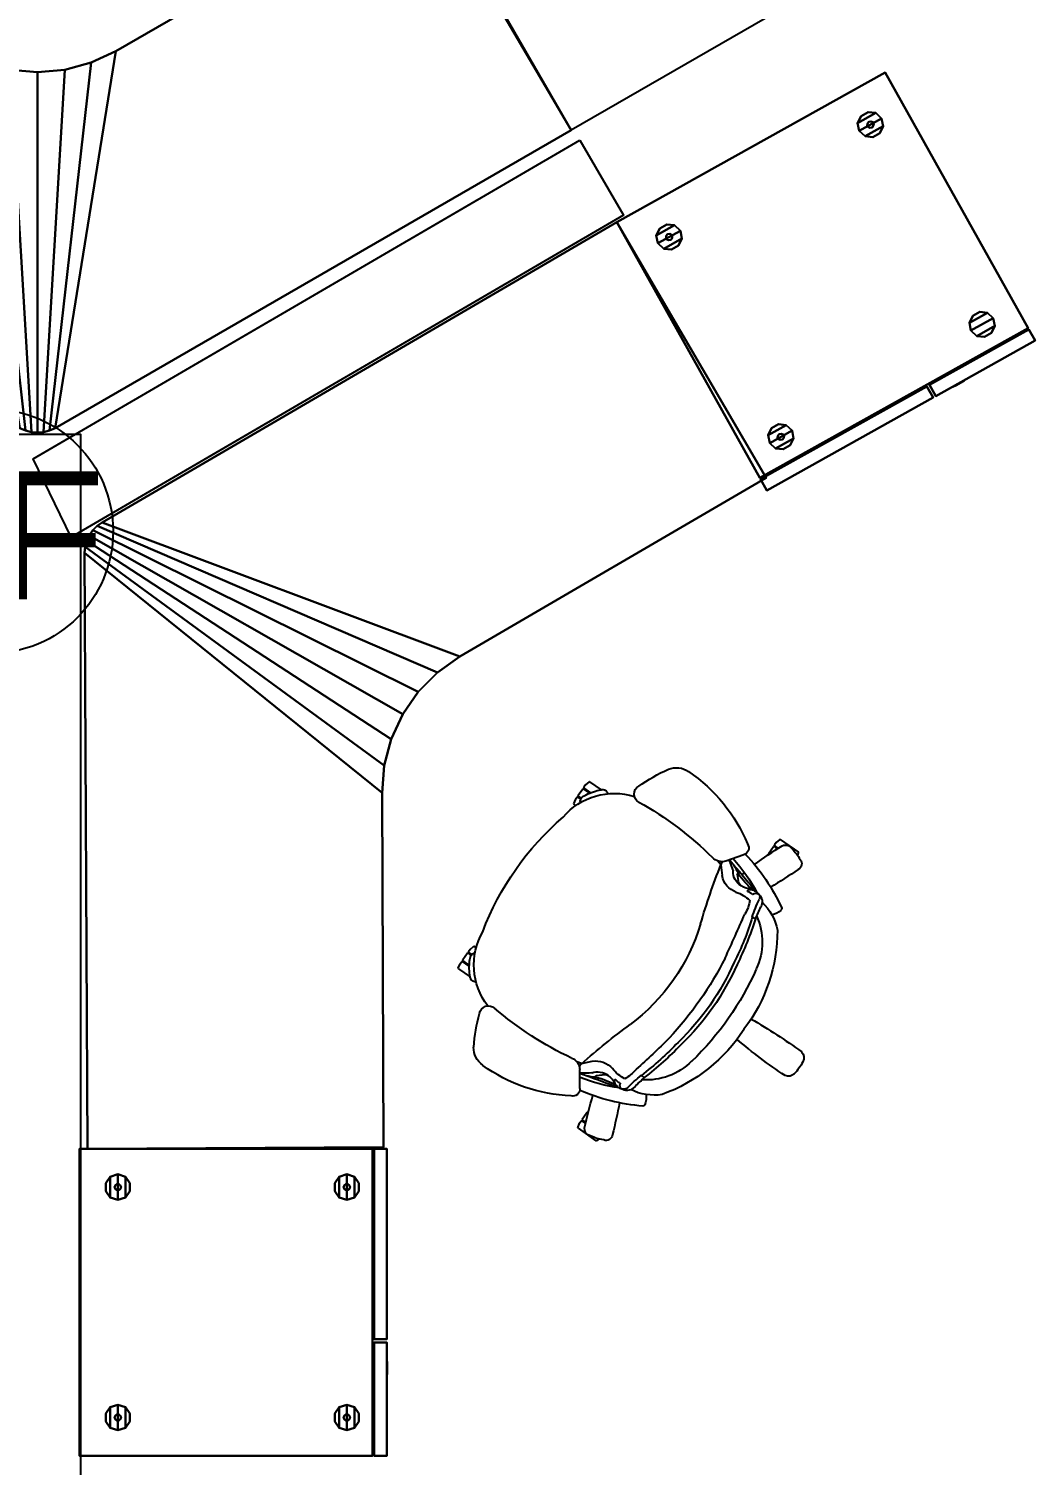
# Model space of a CAD drawing. Header units: inches. Extents: x 23 to 6400, y -2214 to 4412.
# Drawn here: x 1614.2 to 1692.8, y 1269.8 to 1382 of the extents above; entities that cross this region are included whole.
import ezdxf
from ezdxf.enums import TextEntityAlignment as Align

# ---------------------------------------------------------------- set-up
doc = ezdxf.new("R2010")
doc.units = ezdxf.units.IN
doc.header["$LTSCALE"] = 96
doc.header["$MEASUREMENT"] = 0
doc.layers.add('A-FURN-EXIST', color=33, linetype='Continuous')
doc.layers.add('A-Powr-Exst', color=15, linetype='Continuous')
doc.styles.add('OTJ_Title1', font='swiss.ttf')

# ---------------------------------------------------------------- blocks, each defined once
blk = doc.blocks.new('A$C39A66B45')
blk.add_circle((16.79, 9.55), 9.55)
at = {"color": 0, "linetype": 'ByBlock', "lineweight": -2, "style": 'OTJ_Title1', "flags": 8}
blk.add_attdef('CODE', text='', height=8, dxfattribs=at).set_placement((16.79, 9.23), align=Align.MIDDLE)
blk = doc.blocks.new('A$C1C1D4BE0')
at = {"lineweight": -3}
for p, q in [((296.29, 159.34), (296.52, 159.41)), ((296.52, 159.41), (296.56, 159.39)), ((297.55, 157.98), (296.56, 159.39)), ((296.43, 157.09), (296.41, 157.12)), ((296.48, 157.08), (297, 157.44)), ((296.82, 157.76), (297.01, 157.5)), ((296.86, 157.82), (297.06, 157.54)), ((297.01, 157.5), (297, 157.44)), ((297.12, 157.53), (297.06, 157.54)), ((297.3, 157.65), (297.12, 157.53)), ((297.55, 157.94), (297.3, 157.65)), ((297.55, 157.98), (297.55, 157.94)), ((296.28, 156.94), (296.36, 157)), ((296.38, 157.08), (296.36, 157)), ((296.48, 157.08), (296.43, 157.09)), ((296.35, 155.12), (295.86, 153.73)), ((294.8, 154.6), (294.35, 154.69)), ((295.55, 154.34), (295.55, 154.34)), ((295.55, 154.34), (295.55, 154.34)), ((295.55, 154.34), (295.55, 154.34)), ((295.55, 154.34), (295.55, 154.34)), ((295.56, 153.34), (294.72, 153.44)), ((295.56, 153.34), (295.87, 153.08)), ((276.72, 147.25), (276.72, 147.25)), ((276.72, 147.25), (276.72, 147.25)), ((276.72, 147.25), (276.72, 147.25)), ((276.72, 147.25), (276.72, 147.25)), ((276.81, 147.39), (276.79, 147.38)), ((276.8, 147.39), (276.79, 147.38)), ((276.79, 147.38), (276.79, 147.38)), ((276.81, 147.39), (276.8, 147.39)), ((274.15, 143.83), (274, 143.64)), ((274, 143.64), (274, 143.59)), ((279.1, 143.61), (279.17, 144.06)), ((302.05, 143.09), (301.42, 143.99)), ((274.99, 142.19), (274, 143.59)), ((275.37, 142.77), (275.57, 142.49)), ((275.44, 142.79), (275.63, 142.53)), ((275.63, 142.53), (275.68, 142.52)), ((276.2, 142.88), (275.68, 142.52)), ((276.21, 142.94), (276.19, 142.96)), ((276.2, 142.88), (276.21, 142.94)), ((276.24, 142.98), (276.32, 142.96)), ((276.4, 143.02), (276.32, 142.96)), ((279.09, 142.82), (279.09, 142.82)), ((279.09, 142.82), (279.09, 142.82)), ((279.09, 142.82), (279.09, 142.82)), ((279.09, 142.82), (279.09, 142.82)), ((280.03, 142.46), (280.22, 143.29)), ((300.99, 142.19), (301.5, 142.56)), ((301.03, 142.82), (301.03, 142.82)), ((301.03, 142.82), (301.03, 142.82)), ((301.03, 142.82), (301.03, 142.82)), ((301.03, 142.82), (301.03, 142.82)), ((301.16, 143.11), (301.51, 142.61)), ((301.19, 143.19), (301.57, 142.65)), ((301.2, 143.18), (301.19, 143.17)), ((301.51, 142.61), (301.5, 142.56)), ((301.62, 142.64), (301.57, 142.65)), ((301.8, 142.77), (301.62, 142.64)), ((302.05, 143.05), (301.8, 142.77)), ((302.05, 143.09), (302.05, 143.05)), ((274.99, 142.19), (275.03, 142.17)), ((275.03, 142.17), (275.38, 142.31)), ((275.38, 142.31), (275.56, 142.43)), ((275.56, 142.43), (275.57, 142.49)), ((278.09, 142.33), (279.57, 142.32)), ((280.03, 142.46), (280.17, 142.09)), ((300.19, 142.01), (300.3, 141.86)), ((300.33, 141.84), (300.3, 141.86)), ((300.69, 141.98), (300.33, 141.84)), ((300.69, 141.98), (300.87, 142.11)), ((300.88, 142.16), (300.71, 142.4)), ((300.93, 142.2), (300.77, 142.44)), ((300.88, 142.16), (300.87, 142.11)), ((300.99, 142.19), (300.93, 142.2)), ((287.44, 132.86), (286.81, 133.76)), ((287.64, 133.7), (288.02, 133.16)), ((287.65, 133.69), (287.66, 133.7)), ((287.73, 133.7), (288.08, 133.2)), ((288.04, 133.72), (288.04, 133.72)), ((288.04, 133.72), (288.04, 133.72)), ((288.04, 133.72), (288.04, 133.72)), ((288.04, 133.72), (288.04, 133.72)), ((288.65, 133.55), (288.13, 133.19)), ((288.66, 133.61), (288.49, 133.84)), ((288.71, 133.65), (288.55, 133.89)), ((288.65, 133.55), (288.66, 133.61)), ((288.71, 133.65), (288.77, 133.64)), ((288.95, 133.76), (288.77, 133.64)), ((288.95, 133.76), (289.2, 134.05)), ((289.09, 134.24), (289.2, 134.09)), ((289.2, 134.05), (289.2, 134.09)), ((287.44, 132.86), (287.48, 132.84)), ((287.48, 132.84), (287.83, 132.98)), ((287.83, 132.98), (288.01, 133.11)), ((288.01, 133.11), (288.02, 133.16)), ((288.08, 133.2), (288.13, 133.19))]:
    blk.add_line(p, q, dxfattribs=at)
at = {"lineweight": -3, "elevation": 27}
blk.add_lwpolyline([(377.47, 127.25), (392.47, 153.23), (367.95, 167.64), (352.95, 141.65)], close=True, dxfattribs=at)
at = {"lineweight": -3}
for points in [[(352.17, 142.32), (346.3, 145.74), (321.15, 102.63), (327.28, 99.64)], [(329.17, 95.4), (28.91, 95.4), (28.91, 103.36), (329.17, 103.36)]]:
    blk.add_lwpolyline(points, close=True, dxfattribs=at)
for centre, radius, start, end in [((282.16, 155.95), 4.28, 117.7024, 133.1098), ((280.5, 159.16), 0.658, 46.8903, 119.422), ((248.45, 135.72), 40.36, 29.6916, 36.3618), ((332.68, 133.74), 45.41, 145.6355, 148.853), ((295.65, 159.16), 0.496, 48.4053, 155.145), ((293.6, 155.5), 4.68, 46.293, 59.5626), ((279.7, 158.62), 0.648, 135.2655, 203.7618), ((312.7, 180.71), 40.36, 213.6382, 220.3084), ((296.52, 158.38), 0.59, 334.5461, 57.7758), ((290.42, 145.07), 12.68, 89.7991, 127.3819), ((289.65, 153.69), 4.15, 43.6599, 78.6934), ((293.33, 156.9), 1.74, 138.3236, 165.7926), ((292.15, 157.95), 0.151, 68.7702, 136.2911), ((285.71, 143.97), 15.54, 46.5275, 65.3085), ((273.77, 172.44), 27.33, 322.955, 328.439), ((296.66, 135.24), 22.82, 113.881, 136.1187), ((289.53, 151.63), 4.94, 65.6399, 115.2045), ((299.03, 131.79), 25.44, 107.6106, 116.2806), ((285.87, 169.68), 14.69, 291.838, 295.8302), ((292.13, 156.32), 0.835, 199.5676, 219.2262), ((288.15, 166.01), 10.75, 288.075, 295.8212), ((292.67, 155.76), 0.8, 45.5285, 119.8645), ((293.01, 155.86), 0.512, 58.4737, 111.2321), ((292.7, 155.58), 0.919, 35.4214, 54.4379), ((293, 156.08), 0.348, 317.7618, 37.992), ((287.17, 144.39), 13.31, 48.1789, 61.8956), ((292.75, 155.56), 0.887, 15.4319, 38.5081), ((217.28, 63.8), 119.68, 49.1569, 50.4724), ((289.56, 144.47), 12.68, 122.6181, 160.2009), ((298.15, 133.97), 22.82, 106.9952, 116.5291), ((-286.76, 1447.4), 1415.76, 293.96423, 294.11644), ((293.2, 152.74), 2.89, 98.2225, 121.0648), ((290.91, 153.75), 2.63, 16.9991, 44.4546), ((293.3, 155.81), 0.0489, 141.0386, 220.3921), ((292.66, 155.13), 0.888, 18.4074, 47.3483), ((293.52, 155.43), 0.023, 224.0607, 323.2322), ((293.24, 155.67), 0.393, 319.7751, 19.8413), ((300.34, 162.24), 9.32, 223.744, 233.9291), ((297.07, 156.53), 3.54, 193.4698, 207.0615), ((294.43, 155.38), 0.688, 221.8448, 263.2431), ((295.06, 155.65), 1.36, 212.5491, 269.7693), ((273.77, 172.44), 27.33, 320.3129, 320.8437), ((296.87, 154.97), 0.548, 54.4072, 164.4141), ((292.28, 143.6), 12.8, 34.3542, 67.4465), ((295.69, 136.62), 19.65, 113.7774, 136.2226), ((295.88, 136.4), 19.65, 113.7774, 136.2226), ((295.04, 155.14), 1.73, 200.9566, 259.2355), ((294.81, 154.66), 0.0616, 260.127, 50.4725), ((293.83, 151.95), 2.94, 54.3455, 69.6886), ((280.08, 108.55), 48.13, 70.8147, 71.8651), ((294.88, 153.3), 1.24, 35.0033, 57.3254), ((295.37, 153.86), 0.55, 5.8767, 16.1554), ((300.9, 128.94), 27.77, 117.0376, 132.865), ((277.3, 199.05), 49.22, 286.1018, 291.7721), ((295.37, 153.86), 0.55, 290.8654, 324.4746), ((296.8, 153.42), 0.992, 161.7837, 228.343), ((277.45, 134.1), 26.35, 29.1711, 44.8262), ((295.32, 137.15), 15.25, 106.642, 143.3558), ((283.7, 147.55), 4.94, 134.7955, 184.3601), ((301.47, 149.86), 1.68, 338.3413, 34.8306), ((299.09, 131.83), 25.44, 133.7194, 142.3894), ((299.27, 131.61), 25.44, 133.7194, 142.3894), ((333.62, 98.37), 72.51, 135.3799, 138.1735), ((290.8, 154.71), 13.39, 324.4635, 335.9043), ((281.72, 148.14), 4.15, 171.3066, 206.3401), ((276.86, 147.26), 0.142, 111.1601, 182.116), ((292.2, 148.52), 15.54, 184.6915, 203.4725), ((277.45, 145.78), 1.74, 84.2074, 111.6764), ((270.66, 153.77), 10.75, 314.1788, 321.925), ((267.99, 157.16), 14.69, 314.1698, 318.162), ((278.4, 146.71), 0.835, 30.7738, 50.4324), ((278.74, 146.01), 0.8, 130.1355, 204.4715), ((278.54, 145.72), 0.512, 138.7679, 191.5263), ((281.4, 144.47), 2.89, 128.9352, 151.7775), ((243.32, 175.26), 49.22, 318.2279, 323.8982), ((295.9, 145.02), 5.24, 310.2874, 17.3788), ((301.09, 147.27), 0.708, 207.6016, 330.777), ((274.53, 144.38), 0.496, 94.855, 201.5947), ((285.75, 100.88), 45.41, 101.147, 104.3645), ((278.9, 145.92), 0.919, 195.5621, 214.5786), ((278.33, 145.8), 0.348, 212.008, 292.2382), ((291.31, 147.29), 13.31, 188.1044, 201.8211), ((278.9, 145.86), 0.887, 211.4919, 234.5681), ((390.94, 185.4), 119.68, 199.5276, 200.8431), ((270.03, 141.02), 9.32, 16.0709, 26.256), ((278.64, 145.44), 0.393, 230.1587, 290.2249), ((278.48, 145.44), 0.0489, 29.6079, 108.9614), ((276.52, 142.14), 3.54, 42.9385, 56.5302), ((279.34, 145.8), 0.888, 202.6517, 231.5926), ((278.77, 145.1), 0.023, 286.7678, 25.9393), ((281.23, 146.98), 2.63, 205.5454, 233.0009), ((278.51, 143.57), 1.73, 350.7645, 49.0434), ((278.67, 145.04), 4.68, 190.4374, 203.707), ((278.5, 144.22), 0.688, 346.7569, 28.1552), ((278.03, 143.72), 1.36, 340.2307, 37.4509), ((296.66, 144.91), 4.85, 334.4733, 349.125), ((301.02, 144.11), 0.418, 344.0643, 76.2869), ((274.96, 143.28), 0.59, 192.2242, 275.4539), ((269.54, 169.48), 27.33, 281.561, 287.045), ((279.04, 143.62), 0.0616, 199.5275, 349.873), ((281.92, 143.61), 2.94, 180.3114, 195.6545), ((280.3, 143.09), 1.24, 192.6746, 214.9967), ((327.41, 141.7), 48.13, 178.1349, 179.1853), ((299.93, 143.29), 1.2, 315.5957, 336.7626), ((278.05, 141.79), 0.548, 85.5859, 195.5928), ((290.3, 142.21), 12.8, 182.5535, 215.6458), ((279.61, 142.83), 0.55, 233.8446, 244.1233), ((279.54, 141.33), 0.992, 21.657, 88.2163), ((279.61, 142.83), 0.55, 285.5254, 319.1346), ((304.31, 152.9), 26.35, 205.1738, 220.8289), ((300.53, 142.78), 0.417, 255.7738, 308.5728), ((282.37, 155.65), 22.37, 290.8424, 319.1577), ((281.28, 135.72), 1.68, 215.1694, 271.6587), ((283.84, 135.2), 0.708, 279.223, 42.3984), ((287.73, 139.3), 5.24, 232.6207, 299.7126), ((280.37, 147.4), 13.39, 274.0957, 285.5365), ((286.84, 134.18), 0.418, 173.7131, 265.9357), ((287.58, 138.55), 4.85, 260.875, 275.5267), ((287.98, 134.92), 1.2, 273.2374, 294.4043), ((288.26, 134.19), 0.417, 301.4272, 354.2262)]:
    blk.add_arc(centre, radius, start, end, dxfattribs=at)
at = {"lineweight": -3, "flags": 1}
for tag, p, rotation in [('CAPPN', (29.08, 175.22, 27.25), 90), ('CAPMG', (29.08, 175.22, 27.25), 90), ('CAPMC', (29.08, 175.22, 27.25), 90), ('CAPQT', (29.08, 175.22, 27.25), 90), ('CAPDH', (29.08, 175.22, 27.25), 90), ('CAPGC', (29.08, 175.22, 27.25), 90), ('CAPPN', (29.08, 175.22, 26.75), 90), ('CAPMG', (29.08, 175.22, 26.75), 90), ('CAPMC', (29.08, 175.22, 26.75), 90), ('CAPQT', (29.08, 175.22, 26.75), 90), ('CAPDH', (29.08, 175.22, 26.75), 90), ('CAPGC', (29.08, 175.22, 26.75), 90), ('CAPPN', (53.08, 175.22, 27.25), 180), ('CAPMG', (53.08, 175.22, 27.25), 180), ('CAPMC', (53.08, 175.22, 27.25), 180), ('CAPQT', (53.08, 175.22, 27.25), 180), ('CAPDH', (53.08, 175.22, 27.25), 180), ('CAPGC', (53.08, 175.22, 27.25), 180), ('CAPPN', (109.07, 175.22, 27.25), 90), ('CAPMG', (109.07, 175.22, 27.25), 90), ('CAPMC', (109.07, 175.22, 27.25), 90), ('CAPQT', (109.07, 175.22, 27.25), 90), ('CAPDH', (109.07, 175.22, 27.25), 90), ('CAPGC', (109.07, 175.22, 27.25), 90), ('CAPPN', (109.07, 175.22, 26.75), 90), ('CAPMG', (109.07, 175.22, 26.75), 90), ('CAPMC', (109.07, 175.22, 26.75), 90), ('CAPQT', (109.07, 175.22, 26.75), 90), ('CAPDH', (109.07, 175.22, 26.75), 90), ('CAPGC', (109.07, 175.22, 26.75), 90), ('CAPPN', (133.07, 175.22, 27.25), 180), ('CAPMG', (133.07, 175.22, 27.25), 180), ('CAPMC', (133.07, 175.22, 27.25), 180), ('CAPQT', (133.07, 175.22, 27.25), 180), ('CAPDH', (133.07, 175.22, 27.25), 180), ('CAPGC', (133.07, 175.22, 27.25), 180), ('CAPPN', (247.06, 175.11, 27.25), 180), ('CAPMG', (247.06, 175.11, 27.25), 180), ('CAPMC', (247.06, 175.11, 27.25), 180), ('CAPQT', (247.06, 175.11, 27.25), 180), ('CAPDH', (247.06, 175.11, 27.25), 180), ('CAPGC', (247.06, 175.11, 27.25), 180), ('CAPPN', (346.3, 144.91, 28.25), 239.7332), ('CAPMG', (346.3, 144.91, 28.25), 239.7332), ('CAPMC', (346.3, 144.91, 28.25), 239.7332), ('CAPQT', (346.3, 144.91, 28.25), 239.7332), ('CAPDH', (346.3, 144.91, 28.25), 239.7332), ('CAPGC', (346.3, 144.91, 28.25), 239.7332), ('CAPPN', (273.39, 103.26), 180), ('CAPMG', (273.39, 103.26), 180), ('CAPMC', (273.39, 103.26), 180), ('CAPQT', (273.39, 103.26), 180), ('CAPDH', (273.39, 103.26), 180), ('CAPGC', (273.39, 103.26), 180), ('CAPPN', (109.06, 103.11, 27.25), 90), ('CAPMG', (109.06, 103.11, 27.25), 90), ('CAPMC', (109.06, 103.11, 27.25), 90), ('CAPQT', (109.06, 103.11, 27.25), 90), ('CAPDH', (109.06, 103.11, 27.25), 90), ('CAPGC', (109.06, 103.11, 27.25), 90), ('CAPPN', (199.06, 103.11, 27.25), 180), ('CAPMG', (199.06, 103.11, 27.25), 180), ('CAPMC', (199.06, 103.11, 27.25), 180), ('CAPQT', (199.06, 103.11, 27.25), 180), ('CAPDH', (199.06, 103.11, 27.25), 180), ('CAPGC', (199.06, 103.11, 27.25), 180), ('CAPPN', (247.06, 103.11, 27.25), 180), ('CAPMG', (247.06, 103.11, 27.25), 180), ('CAPMC', (247.06, 103.11, 27.25), 180), ('CAPQT', (247.06, 103.11, 27.25), 180), ('CAPDH', (247.06, 103.11, 27.25), 180), ('CAPGC', (247.06, 103.11, 27.25), 180), ('CAPPN', (247.92, 96.11, 27.25), 270), ('CAPMG', (247.92, 96.11, 27.25), 270), ('CAPMC', (247.92, 96.11, 27.25), 270), ('CAPQT', (247.92, 96.11, 27.25), 270), ('CAPDH', (247.92, 96.11, 27.25), 270), ('CAPGC', (247.92, 96.11, 27.25), 270), ('CAPPN', (352.41, 58, 28.25), 120), ('CAPMG', (352.41, 58, 28.25), 120), ('CAPMC', (352.41, 58, 28.25), 120), ('CAPQT', (352.41, 58, 28.25), 120), ('CAPDH', (352.41, 58, 28.25), 120), ('CAPGC', (352.41, 58, 28.25), 120), ('CAPPN', (364.65, 37.2), 120.8037), ('CAPMG', (364.65, 37.2), 120.8037), ('CAPMC', (364.65, 37.2), 120.8037), ('CAPQT', (364.65, 37.2), 120.8037), ('CAPDH', (364.65, 37.2), 120.8037), ('CAPGC', (364.65, 37.2), 120.8037), ('CAPPN', (359.05, 33.97), 119.1963), ('CAPMG', (359.05, 33.97), 119.1963), ('CAPMC', (359.05, 33.97), 119.1963), ('CAPQT', (359.05, 33.97), 119.1963), ('CAPDH', (359.05, 33.97), 119.1963), ('CAPGC', (359.05, 33.97), 119.1963)]:
    blk.add_attdef(tag, p, '', height=0.001, rotation=rotation, dxfattribs=at)
for tag, p in [('CAPPN', (109.92, 96.11, 27.25)), ('CAPMG', (109.92, 96.11, 27.25)), ('CAPMC', (109.92, 96.11, 27.25)), ('CAPQT', (109.92, 96.11, 27.25)), ('CAPDH', (109.92, 96.11, 27.25)), ('CAPGC', (109.92, 96.11, 27.25)), ('CAPPN', (157.92, 96.11, 27.25)), ('CAPMG', (157.92, 96.11, 27.25)), ('CAPMC', (157.92, 96.11, 27.25)), ('CAPQT', (157.92, 96.11, 27.25)), ('CAPDH', (157.92, 96.11, 27.25)), ('CAPGC', (157.92, 96.11, 27.25)), ('CAPPN', (249.58, 96.11)), ('CAPMG', (249.58, 96.11)), ('CAPMC', (249.58, 96.11)), ('CAPQT', (249.58, 96.11)), ('CAPDH', (249.58, 96.11)), ('CAPGC', (249.58, 96.11)), ('CAPPN', (273.58, 96.11, 28.25)), ('CAPMG', (273.58, 96.11, 28.25)), ('CAPMC', (273.58, 96.11, 28.25)), ('CAPQT', (273.58, 96.11, 28.25)), ('CAPDH', (273.58, 96.11, 28.25)), ('CAPGC', (273.58, 96.11, 28.25)), ('CAPPN', (29.94, 24.11, 27.25)), ('CAPMG', (29.94, 24.11, 27.25)), ('CAPMC', (29.94, 24.11, 27.25)), ('CAPQT', (29.94, 24.11, 27.25)), ('CAPDH', (29.94, 24.11, 27.25)), ('CAPGC', (29.94, 24.11, 27.25)), ('CAPPN', (109.92, 24.11, 27.25)), ('CAPMG', (109.92, 24.11, 27.25)), ('CAPMC', (109.92, 24.11, 27.25)), ('CAPQT', (109.92, 24.11, 27.25)), ('CAPDH', (109.92, 24.11, 27.25)), ('CAPGC', (109.92, 24.11, 27.25))]:
    blk.add_attdef(tag, p, '', height=0.001, dxfattribs=at)
at = {"lineweight": -3}
mesh = blk.add_polyface(dxfattribs=at)
corners = [(357.46, 166.17, 90.03), (345.76, 145.22, 90.03), (345.76, 145.22, 27), (357.46, 166.17, 27), (337.49, 177.33, 90.03), (325.79, 156.38, 90.03), (325.79, 156.38, 27), (337.49, 177.33, 27)]
mesh.append_faces([[corners[k] for k in face] for face in [(0, 1, 2, 3), (0, 4, 5, 1), (6, 2, 1, 5), (4, 0, 3, 7), (4, 7, 6, 5), (7, 3, 2, 6)]])
mesh = blk.add_polyface(dxfattribs=at)
corners = [(337.39, 177.39, 90.03), (336.51, 177.88, 90.03), (332.18, 170.13, 90.03), (333.06, 169.64, 90.03), (336.51, 177.88, 27), (332.18, 170.13, 27), (337.39, 177.39, 27), (333.06, 169.64, 27)]
mesh.append_faces([[corners[k] for k in face] for face in [(0, 1, 2, 3), (4, 5, 2, 1), (1, 0, 6, 4), (2, 5, 7, 3), (4, 6, 7, 5)]])
mesh = blk.add_polyface(dxfattribs=at)
corners = [(337.29, 172.86, 26.5), (337.29, 172.86, 26.62), (336.86, 173.32, 26.62), (336.86, 173.32, 26.5), (337.9, 172.74, 26.5), (337.9, 172.74, 26.62), (336.81, 173.92, 26.62), (336.81, 173.92, 26.5), (338.44, 173.01, 26.5), (338.44, 173.01, 26.62), (337.11, 174.47, 26.5), (337.11, 174.47, 26.62), (337.66, 174.74, 26.62), (337.66, 174.74, 26.5), (338.26, 174.61, 26.5), (338.26, 174.61, 26.62), (338.69, 174.16, 26.62), (338.69, 174.16, 26.5), (338.75, 173.55, 26.62), (338.75, 173.55, 26.5)]
mesh.append_faces([[corners[k] for k in face] for face in [(0, 1, 2, 3), (4, 5, 1, 0), (3, 2, 6, 7), (8, 9, 5, 4), (10, 11, 12, 13), (14, 15, 16, 17), (17, 16, 18, 19), (13, 12, 15, 14), (7, 6, 11, 10), (19, 18, 9, 8)]])
mesh.append_faces([[corners[k] for k in face] for face in [(16, 5, 9, 18)]], dxfattribs={"vtx0": -1})
mesh.append_faces([[corners[k] for k in face] for face in [(15, 1, 5, 16)]], dxfattribs={"vtx0": -1, "vtx2": -1})
mesh.append_faces([[corners[k] for k in face] for face in [(15, 12, 2, 1)]], dxfattribs={"vtx1": -1, "vtx3": -1})
mesh.append_faces([[corners[k] for k in face] for face in [(12, 11, 6, 2)]], dxfattribs={"vtx3": -1})
mesh = blk.add_polyface(dxfattribs=at)
corners = [(333.38, 172.33, 75.97), (333.35, 172.28, 75.72), (333.01, 171.68, 76.41), (333.13, 171.89, 76.47), (333.25, 172.11, 76.41), (333.35, 172.28, 76.22), (333.13, 171.89, 75.47), (333.01, 171.68, 75.56), (332.92, 171.51, 75.72), (332.89, 171.46, 75.97), (333.25, 172.11, 75.56), (332.92, 171.51, 76.22)]
mesh.append_faces([[corners[k] for k in face] for face in [(0, 3, 4, 5)]], dxfattribs={"vtx0": -1})
mesh.append_faces([[corners[k] for k in face] for face in [(0, 1, 2, 3), (10, 6, 9, 11), (1, 10, 11, 2)]], dxfattribs={"vtx1": -1, "vtx3": -1})
mesh.append_faces([[corners[k] for k in face] for face in [(6, 7, 8, 9)]], dxfattribs={"vtx3": -1})
mesh = blk.add_polyface(dxfattribs=at)
corners = [(332.06, 169.91, 73.62), (332.93, 169.43, 73.62), (332.93, 169.43, 62.25), (332.06, 169.91, 62.25), (324.81, 156.93, 73.62), (324.81, 156.93, 62.25), (325.68, 156.44, 62.25), (325.68, 156.44, 73.62)]
mesh.append_faces([[corners[k] for k in face] for face in [(0, 1, 2, 3), (4, 5, 6, 7), (3, 5, 4, 0), (2, 6, 5, 3), (1, 0, 4, 7)]])
mesh = blk.add_polyface(dxfattribs=at)
corners = [(332.06, 169.91, 90.03), (332.93, 169.43, 90.03), (332.93, 169.43, 73.97), (332.06, 169.91, 73.97), (324.81, 156.93, 90.03), (324.81, 156.93, 73.97), (325.68, 156.44, 73.97), (325.68, 156.44, 90.03)]
mesh.append_faces([[corners[k] for k in face] for face in [(0, 1, 2, 3), (4, 5, 6, 7), (3, 5, 4, 0), (1, 0, 4, 7), (2, 6, 5, 3)]])
mesh = blk.add_polyface(dxfattribs=at)
corners = [(332.93, 169.43, 61.88), (332.06, 169.91, 61.88), (324.81, 156.93, 61.88), (325.68, 156.44, 61.88), (332.93, 169.43, 50.5), (325.68, 156.44, 50.5), (324.81, 156.93, 50.5), (332.06, 169.91, 50.5)]
mesh.append_faces([[corners[k] for k in face] for face in [(0, 1, 2, 3), (4, 5, 6, 7), (2, 6, 5, 3), (7, 6, 2, 1), (1, 0, 4, 7)]])
mesh = blk.add_polyface(dxfattribs=at)
corners = [(332.06, 169.91, 50.12), (332.93, 169.43, 50.12), (332.93, 169.43, 38.75), (332.06, 169.91, 38.75), (324.81, 156.93, 50.12), (324.81, 156.93, 38.75), (325.68, 156.44, 38.75), (325.68, 156.44, 50.12)]
mesh.append_faces([[corners[k] for k in face] for face in [(0, 1, 2, 3), (4, 5, 6, 7), (3, 5, 4, 0), (2, 6, 5, 3), (1, 0, 4, 7)]])
mesh = blk.add_polyface(dxfattribs=at)
corners = [(332.06, 169.91, 38.38), (332.93, 169.43, 38.38), (332.93, 169.43, 27), (332.06, 169.91, 27), (324.81, 156.93, 38.38), (324.81, 156.93, 27), (325.68, 156.44, 27), (325.68, 156.44, 38.38)]
mesh.append_faces([[corners[k] for k in face] for face in [(0, 1, 2, 3), (4, 5, 6, 7), (3, 5, 4, 0), (1, 0, 4, 7), (2, 6, 5, 3)]])
mesh = blk.add_polyface(dxfattribs=at)
corners = [(353.26, 166.02, 26.5), (353.26, 166.02, 26.62), (353.87, 165.89, 26.62), (353.87, 165.89, 26.5), (354.3, 165.44, 26.62), (354.3, 165.44, 26.5), (354.05, 164.29, 26.5), (354.05, 164.29, 26.62), (353.5, 164.02, 26.62), (353.5, 164.02, 26.5), (354.35, 164.83, 26.5), (354.35, 164.83, 26.62), (352.89, 164.14, 26.5), (352.89, 164.14, 26.62), (352.47, 164.6, 26.62), (352.47, 164.6, 26.5), (352.41, 165.2, 26.5), (352.41, 165.2, 26.62), (352.72, 165.75, 26.62), (352.72, 165.75, 26.5)]
mesh.append_faces([[corners[k] for k in face] for face in [(0, 1, 2, 3), (3, 2, 4, 5), (6, 7, 8, 9), (10, 11, 7, 6), (12, 13, 14, 15), (9, 8, 13, 12), (16, 17, 18, 19), (15, 14, 17, 16), (5, 4, 11, 10), (19, 18, 1, 0)]])
mesh.append_faces([[corners[k] for k in face] for face in [(4, 8, 7, 11)]], dxfattribs={"vtx0": -1})
mesh.append_faces([[corners[k] for k in face] for face in [(2, 13, 8, 4)]], dxfattribs={"vtx0": -1, "vtx2": -1})
mesh.append_faces([[corners[k] for k in face] for face in [(2, 1, 14, 13)]], dxfattribs={"vtx1": -1, "vtx3": -1})
mesh.append_faces([[corners[k] for k in face] for face in [(1, 18, 17, 14)]], dxfattribs={"vtx3": -1})
mesh = blk.add_polyface(dxfattribs=at)
corners = [(353.2, 164.83, 26.62), (353.31, 164.77, 26.62), (353.31, 164.77, 27), (353.2, 164.83, 27), (353.29, 165.24, 27), (353.45, 165.27, 27), (353.45, 165.27, 26.62), (353.29, 165.24, 26.62), (353.56, 165.2, 27), (353.56, 165.2, 26.62), (353.47, 164.79, 26.62), (353.6, 164.9, 26.62), (353.6, 164.9, 27), (353.47, 164.79, 27), (353.62, 165.06, 27), (353.62, 165.06, 26.62), (353.16, 165.14, 27), (353.16, 165.14, 26.62), (353.14, 164.97, 26.62), (353.14, 164.97, 27)]
mesh.append_faces([[corners[k] for k in face] for face in [(0, 1, 2, 3), (4, 5, 6, 7), (5, 8, 9, 6), (10, 11, 12, 13), (14, 12, 11, 15), (8, 14, 15, 9), (16, 4, 7, 17), (17, 18, 19, 16), (1, 10, 13, 2), (18, 0, 3, 19)]])
mesh = blk.add_polyface(dxfattribs=at)
corners = [(328.51, 157.15, 26.5), (328.51, 157.15, 26.62), (328.08, 157.6, 26.62), (328.08, 157.6, 26.5), (329.12, 157.02, 26.5), (329.12, 157.02, 26.62), (328.33, 158.75, 26.5), (328.33, 158.75, 26.62), (328.87, 159.02, 26.62), (328.87, 159.02, 26.5), (328.03, 158.21, 26.5), (328.03, 158.21, 26.62), (329.48, 158.9, 26.5), (329.48, 158.9, 26.62), (329.91, 158.44, 26.62), (329.91, 158.44, 26.5), (329.97, 157.84, 26.62), (329.97, 157.84, 26.5), (329.66, 157.29, 26.62), (329.66, 157.29, 26.5)]
mesh.append_faces([[corners[k] for k in face] for face in [(0, 1, 2, 3), (4, 5, 1, 0), (6, 7, 8, 9), (10, 11, 7, 6), (12, 13, 14, 15), (15, 14, 16, 17), (17, 16, 18, 19), (9, 8, 13, 12), (3, 2, 11, 10), (19, 18, 5, 4)]])
mesh.append_faces([[corners[k] for k in face] for face in [(14, 5, 18, 16)]], dxfattribs={"vtx0": -1})
mesh.append_faces([[corners[k] for k in face] for face in [(13, 1, 5, 14)]], dxfattribs={"vtx0": -1, "vtx2": -1})
mesh.append_faces([[corners[k] for k in face] for face in [(13, 8, 2, 1)]], dxfattribs={"vtx1": -1, "vtx3": -1})
mesh.append_faces([[corners[k] for k in face] for face in [(8, 7, 11, 2)]], dxfattribs={"vtx3": -1})
mesh = blk.add_polyface(dxfattribs=at)
corners = [(328.78, 158.15, 27), (328.91, 158.25, 27), (328.91, 158.25, 26.62), (328.78, 158.15, 26.62), (328.76, 157.98, 26.62), (328.76, 157.98, 27), (328.82, 157.84, 26.62), (328.93, 157.77, 26.62), (328.93, 157.77, 27), (328.82, 157.84, 27), (329.08, 157.8, 26.62), (329.08, 157.8, 27), (329.06, 158.27, 27), (329.17, 158.21, 27), (329.17, 158.21, 26.62), (329.06, 158.27, 26.62), (329.24, 158.07, 27), (329.24, 158.07, 26.62), (329.21, 157.9, 27), (329.21, 157.9, 26.62)]
mesh.append_faces([[corners[k] for k in face] for face in [(0, 1, 2, 3), (3, 4, 5, 0), (6, 7, 8, 9), (7, 10, 11, 8), (12, 13, 14, 15), (13, 16, 17, 14), (16, 18, 19, 17), (10, 19, 18, 11), (1, 12, 15, 2), (4, 6, 9, 5)]])
mesh = blk.add_polyface(dxfattribs=at)
corners = [(301.19, 126.89, 27), (319.92, 103.67, 27), (273.39, 103.89, 27), (273.5, 127.01, 27), (321.29, 104.03, 27), (307.32, 128.5, 27), (309.08, 129.71, 27), (321.69, 104.31, 27), (310.59, 131.22, 27), (322.03, 104.65, 27), (311.83, 132.96, 27), (322.31, 105.04, 27), (345.76, 145.22, 27), (325.78, 156.88, 27), (320.86, 103.83, 27), (305.38, 127.6, 27), (320.39, 103.71, 27), (303.32, 127.06, 27)]
mesh.append_faces([[corners[k] for k in face] for face in [(0, 1, 2, 3)]], dxfattribs={"vtx0": -1})
mesh.append_faces([[corners[k] for k in face] for face in [(4, 5, 6, 7), (8, 9, 7, 6), (9, 8, 10, 11), (5, 4, 14, 15), (15, 14, 16, 17), (1, 0, 17, 16)]], dxfattribs={"vtx0": -1, "vtx2": -1})
mesh.append_faces([[corners[k] for k in face] for face in [(12, 11, 10, 13)]], dxfattribs={"vtx1": -1})
mesh = blk.add_polyface(dxfattribs=at)
corners = [(319.92, 103.67, 28.25), (301.19, 126.89, 28.25), (273.5, 127.01, 28.25), (273.39, 103.89, 28.25), (303.32, 127.06, 28.25), (320.39, 103.71, 28.25), (320.86, 103.83, 28.25), (305.38, 127.6, 28.25), (309.08, 129.71, 28.25), (307.32, 128.5, 28.25), (321.29, 104.03, 28.25), (321.69, 104.31, 28.25), (322.03, 104.65, 28.25), (310.59, 131.22, 28.25), (311.83, 132.96, 28.25), (322.31, 105.04, 28.25), (325.78, 156.88, 28.25), (345.76, 145.22, 28.25)]
mesh.append_faces([[corners[k] for k in face] for face in [(0, 1, 2, 3)]], dxfattribs={"vtx0": -1})
mesh.append_faces([[corners[k] for k in face] for face in [(16, 14, 15, 17)]], dxfattribs={"vtx1": -1})
mesh.append_faces([[corners[k] for k in face] for face in [(4, 1, 0, 5), (5, 6, 7, 4), (8, 9, 10, 11), (11, 12, 13, 8), (14, 13, 12, 15), (6, 10, 9, 7)]], dxfattribs={"vtx1": -1, "vtx3": -1})
mesh = blk.add_polyface(dxfattribs=at)
corners = [(344.48, 150.3, 26.5), (344.48, 150.3, 26.62), (345.09, 150.18, 26.62), (345.09, 150.18, 26.5), (345.52, 149.72, 26.5), (345.52, 149.72, 26.62), (345.57, 149.12, 26.62), (345.57, 149.12, 26.5), (343.93, 150.03, 26.5), (343.93, 150.03, 26.62), (345.27, 148.57, 26.5), (345.27, 148.57, 26.62), (344.72, 148.3, 26.62), (344.72, 148.3, 26.5), (344.11, 148.43, 26.5), (344.11, 148.43, 26.62), (343.69, 148.88, 26.62), (343.69, 148.88, 26.5), (343.63, 149.49, 26.62), (343.63, 149.49, 26.5)]
mesh.append_faces([[corners[k] for k in face] for face in [(0, 1, 2, 3), (4, 5, 6, 7), (3, 2, 5, 4), (8, 9, 1, 0), (10, 11, 12, 13), (14, 15, 16, 17), (13, 12, 15, 14), (17, 16, 18, 19), (7, 6, 11, 10), (19, 18, 9, 8)]])
mesh.append_faces([[corners[k] for k in face] for face in [(5, 12, 11, 6)]], dxfattribs={"vtx0": -1})
mesh.append_faces([[corners[k] for k in face] for face in [(2, 15, 12, 5)]], dxfattribs={"vtx0": -1, "vtx2": -1})
mesh.append_faces([[corners[k] for k in face] for face in [(2, 1, 16, 15)]], dxfattribs={"vtx1": -1, "vtx3": -1})
mesh.append_faces([[corners[k] for k in face] for face in [(1, 9, 18, 16)]], dxfattribs={"vtx3": -1})
mesh = blk.add_polyface(dxfattribs=at)
corners = [(344.42, 149.12, 26.62), (344.53, 149.06, 26.62), (344.53, 149.06, 27), (344.42, 149.12, 27), (344.36, 149.26, 26.62), (344.36, 149.26, 27), (344.69, 149.08, 26.62), (344.69, 149.08, 27), (344.67, 149.55, 27), (344.78, 149.49, 27), (344.78, 149.49, 26.62), (344.67, 149.55, 26.62), (344.51, 149.53, 27), (344.51, 149.53, 26.62), (344.84, 149.35, 27), (344.82, 149.18, 27), (344.82, 149.18, 26.62), (344.84, 149.35, 26.62), (344.38, 149.43, 27), (344.38, 149.43, 26.62)]
mesh.append_faces([[corners[k] for k in face] for face in [(0, 1, 2, 3), (4, 0, 3, 5), (1, 6, 7, 2), (8, 9, 10, 11), (12, 8, 11, 13), (14, 15, 16, 17), (9, 14, 17, 10), (18, 12, 13, 19), (6, 16, 15, 7), (19, 4, 5, 18)]])
mesh = blk.add_polyface(dxfattribs=at)
corners = [(359.13, 106.11, 27), (329.68, 101.36, 27), (352.95, 141.65, 27), (372.97, 130.09, 27), (329.32, 99.99, 27), (357.49, 99.99, 27), (357.67, 97.86, 27), (329.36, 99.51, 27), (358.23, 95.8, 27), (329.48, 99.05, 27), (359.13, 93.86, 27), (329.68, 98.61, 27), (352.95, 58.32, 27), (372.97, 69.88, 27), (329.36, 100.46, 27), (357.67, 102.11, 27), (329.48, 100.93, 27), (358.23, 104.18, 27)]
mesh.append_faces([[corners[k] for k in face] for face in [(0, 1, 2, 3)]], dxfattribs={"vtx0": -1})
mesh.append_faces([[corners[k] for k in face] for face in [(4, 5, 6, 7), (8, 9, 7, 6), (9, 8, 10, 11), (5, 4, 14, 15), (15, 14, 16, 17), (1, 0, 17, 16)]], dxfattribs={"vtx0": -1, "vtx2": -1})
mesh.append_faces([[corners[k] for k in face] for face in [(12, 11, 10, 13)]], dxfattribs={"vtx1": -1})
mesh = blk.add_polyface(dxfattribs=at)
corners = [(329.68, 101.36, 28.25), (359.13, 106.11, 28.25), (372.97, 130.09, 28.25), (352.95, 141.65, 28.25), (358.23, 104.18, 28.25), (329.48, 100.93, 28.25), (329.36, 100.46, 28.25), (357.67, 102.11, 28.25), (357.67, 97.86, 28.25), (357.49, 99.99, 28.25), (329.32, 99.99, 28.25), (329.36, 99.51, 28.25), (329.48, 99.05, 28.25), (358.23, 95.8, 28.25), (359.13, 93.86, 28.25), (329.68, 98.61, 28.25), (372.97, 69.88, 28.25), (352.95, 58.32, 28.25)]
mesh.append_faces([[corners[k] for k in face] for face in [(0, 1, 2, 3)]], dxfattribs={"vtx0": -1})
mesh.append_faces([[corners[k] for k in face] for face in [(16, 14, 15, 17)]], dxfattribs={"vtx1": -1})
mesh.append_faces([[corners[k] for k in face] for face in [(4, 1, 0, 5), (5, 6, 7, 4), (8, 9, 10, 11), (11, 12, 13, 8), (14, 13, 12, 15), (6, 10, 9, 7)]], dxfattribs={"vtx1": -1, "vtx3": -1})
mesh = blk.add_polyface(dxfattribs=at)
corners = [(258.26, 127.26, 63.53), (249.39, 127.26, 63.53), (249.39, 126.26, 63.53), (258.26, 126.26, 63.53), (249.39, 126.26, 0.5), (249.39, 127.26, 0.5), (258.26, 127.26, 0.5), (258.26, 126.26, 0.5)]
mesh.append_faces([[corners[k] for k in face] for face in [(0, 1, 2, 3), (4, 2, 1, 5), (0, 6, 5, 1), (7, 6, 0, 3), (6, 7, 4, 5)]])
mesh = blk.add_polyface(dxfattribs=at)
corners = [(256.7, 127.3, 49.72), (256.01, 127.3, 49.06), (255.83, 127.3, 49.22), (256.51, 127.3, 49.91), (256.76, 127.3, 49.47), (256.26, 127.3, 48.97), (256.7, 127.3, 49.22), (256.51, 127.3, 49.06), (256.01, 127.3, 49.91), (256.26, 127.3, 49.97), (255.76, 127.3, 49.47), (255.83, 127.3, 49.72)]
mesh.append_faces([[corners[k] for k in face] for face in [(0, 1, 2, 3), (4, 5, 1, 0), (3, 2, 10, 9)]], dxfattribs={"vtx0": -1, "vtx2": -1})
mesh.append_faces([[corners[k] for k in face] for face in [(8, 9, 10, 11)]], dxfattribs={"vtx1": -1})
mesh.append_faces([[corners[k] for k in face] for face in [(6, 7, 5, 4)]], dxfattribs={"vtx2": -1})
mesh = blk.add_polyface(dxfattribs=at)
corners = [(273.39, 126.26, 35.75), (273.39, 127.26, 35.75), (273.39, 127.26, 47.12), (273.39, 126.26, 47.12), (258.51, 126.26, 35.75), (258.51, 126.26, 47.12), (258.51, 127.26, 47.12), (258.51, 127.26, 35.75)]
mesh.append_faces([[corners[k] for k in face] for face in [(0, 1, 2, 3), (4, 5, 6, 7), (2, 6, 5, 3), (1, 0, 4, 7), (2, 1, 7, 6)]])
mesh = blk.add_polyface(dxfattribs=at)
corners = [(273.39, 126.26, 47.47), (273.39, 127.26, 47.47), (273.39, 127.26, 63.53), (273.39, 126.26, 63.53), (258.51, 126.26, 47.47), (258.51, 126.26, 63.53), (258.51, 127.26, 63.53), (258.51, 127.26, 47.47)]
mesh.append_faces([[corners[k] for k in face] for face in [(0, 1, 2, 3), (4, 5, 6, 7), (2, 6, 5, 3), (1, 0, 4, 7), (2, 1, 7, 6)]])
mesh = blk.add_polyface(dxfattribs=at)
corners = [(273.39, 126.26, 12.25), (273.39, 127.26, 12.25), (273.39, 127.26, 23.62), (273.39, 126.26, 23.62), (258.51, 126.26, 12.25), (258.51, 126.26, 23.62), (258.51, 127.26, 23.62), (258.51, 127.26, 12.25)]
mesh.append_faces([[corners[k] for k in face] for face in [(0, 1, 2, 3), (4, 5, 6, 7), (2, 6, 5, 3), (1, 0, 4, 7), (2, 1, 7, 6)]])
mesh = blk.add_polyface(dxfattribs=at)
corners = [(273.39, 126.26, 0.5), (273.39, 127.26, 0.5), (273.39, 127.26, 11.88), (273.39, 126.26, 11.88), (258.51, 126.26, 0.5), (258.51, 126.26, 11.88), (258.51, 127.26, 11.88), (258.51, 127.26, 0.5)]
mesh.append_faces([[corners[k] for k in face] for face in [(0, 1, 2, 3), (4, 5, 6, 7), (2, 6, 5, 3), (1, 0, 4, 7), (2, 1, 7, 6)]])
mesh = blk.add_polyface(dxfattribs=at)
corners = [(273.39, 126.26, 24), (273.39, 127.26, 24), (273.39, 127.26, 35.38), (273.39, 126.26, 35.38), (258.51, 126.26, 24), (258.51, 126.26, 35.38), (258.51, 127.26, 35.38), (258.51, 127.26, 24)]
mesh.append_faces([[corners[k] for k in face] for face in [(0, 1, 2, 3), (4, 5, 6, 7), (2, 6, 5, 3), (1, 0, 4, 7), (2, 1, 7, 6)]])
mesh = blk.add_polyface(dxfattribs=at)
corners = [(273.39, 103.26, 63.53), (273.39, 103.26, 0.5), (273.39, 126.14, 0.5), (273.39, 126.14, 63.53), (249.39, 103.26, 0.5), (249.39, 103.26, 63.53), (249.39, 126.14, 63.53), (249.39, 126.14, 0.5)]
mesh.append_faces([[corners[k] for k in face] for face in [(0, 1, 2, 3), (4, 5, 6, 7), (3, 6, 5, 0), (1, 0, 5, 4), (2, 7, 6, 3)]])
mesh = blk.add_polyface(dxfattribs=at)
corners = [(252.08, 125.08, 0.12), (252.7, 125.08, 0.12), (252.7, 125.08), (252.08, 125.08), (253.2, 124.73, 0.12), (253.2, 124.73), (253.39, 124.14, 0.12), (253.2, 123.55, 0.12), (253.2, 123.55), (253.39, 124.14), (252.7, 123.2, 0.12), (252.08, 123.2, 0.12), (252.08, 123.2), (252.7, 123.2), (251.58, 123.55, 0.12), (251.39, 124.14, 0.12), (251.39, 124.14), (251.58, 123.55), (251.58, 124.73, 0.12), (251.58, 124.73)]
mesh.append_faces([[corners[k] for k in face] for face in [(0, 1, 2, 3), (1, 4, 5, 2), (6, 7, 8, 9), (10, 11, 12, 13), (7, 10, 13, 8), (4, 6, 9, 5), (14, 15, 16, 17), (15, 18, 19, 16), (18, 0, 3, 19), (11, 14, 17, 12)]])
mesh.append_faces([[corners[k] for k in face] for face in [(4, 18, 15, 6)]], dxfattribs={"vtx0": -1, "vtx2": -1})
mesh.append_faces([[corners[k] for k in face] for face in [(10, 7, 14, 11)]], dxfattribs={"vtx1": -1})
mesh.append_faces([[corners[k] for k in face] for face in [(7, 6, 15, 14)]], dxfattribs={"vtx1": -1, "vtx3": -1})
mesh.append_faces([[corners[k] for k in face] for face in [(1, 0, 18, 4)]], dxfattribs={"vtx2": -1})
mesh = blk.add_polyface(dxfattribs=at)
corners = [(270.7, 123.2, 0.12), (270.08, 123.2, 0.12), (270.08, 123.2), (270.7, 123.2), (269.58, 123.55, 0.12), (269.39, 124.14, 0.12), (269.39, 124.14), (269.58, 123.55), (270.08, 125.08, 0.12), (270.7, 125.08, 0.12), (270.7, 125.08), (270.08, 125.08), (269.58, 124.73, 0.12), (269.58, 124.73), (271.39, 124.14, 0.12), (271.2, 123.55, 0.12), (271.2, 123.55), (271.39, 124.14), (271.2, 124.73, 0.12), (271.2, 124.73)]
mesh.append_faces([[corners[k] for k in face] for face in [(0, 1, 2, 3), (4, 5, 6, 7), (1, 4, 7, 2), (8, 9, 10, 11), (12, 8, 11, 13), (5, 12, 13, 6), (14, 15, 16, 17), (18, 14, 17, 19), (9, 18, 19, 10), (15, 0, 3, 16)]])
mesh.append_faces([[corners[k] for k in face] for face in [(18, 12, 5, 14)]], dxfattribs={"vtx0": -1, "vtx2": -1})
mesh.append_faces([[corners[k] for k in face] for face in [(0, 15, 4, 1)]], dxfattribs={"vtx1": -1})
mesh.append_faces([[corners[k] for k in face] for face in [(15, 14, 5, 4)]], dxfattribs={"vtx1": -1, "vtx3": -1})
mesh.append_faces([[corners[k] for k in face] for face in [(9, 8, 12, 18)]], dxfattribs={"vtx2": -1})
mesh = blk.add_polyface(dxfattribs=at)
corners = [(252.23, 123.95, 0.12), (252.23, 123.95, 0.5), (252.14, 124.08, 0.5), (252.14, 124.08, 0.12), (252.39, 123.89, 0.12), (252.39, 123.89, 0.5), (252.54, 123.95, 0.5), (252.54, 123.95, 0.12), (252.64, 124.08, 0.12), (252.64, 124.08, 0.5), (252.64, 124.2, 0.5), (252.64, 124.2, 0.12), (252.54, 124.33, 0.12), (252.54, 124.33, 0.5), (252.14, 124.2, 0.12), (252.14, 124.2, 0.5), (252.23, 124.33, 0.5), (252.23, 124.33, 0.12), (252.39, 124.39, 0.5), (252.39, 124.39, 0.12)]
mesh.append_faces([[corners[k] for k in face] for face in [(0, 1, 2, 3), (4, 5, 1, 0), (6, 7, 8, 9), (5, 4, 7, 6), (10, 11, 12, 13), (14, 15, 16, 17), (17, 16, 18, 19), (13, 12, 19, 18), (3, 2, 15, 14), (9, 8, 11, 10)]])
mesh = blk.add_polyface(dxfattribs=at)
corners = [(270.54, 123.95, 0.5), (270.54, 123.95, 0.12), (270.64, 124.08, 0.12), (270.64, 124.08, 0.5), (270.39, 123.89, 0.5), (270.39, 123.89, 0.12), (270.23, 123.95, 0.12), (270.23, 123.95, 0.5), (270.14, 124.08, 0.5), (270.14, 124.08, 0.12), (270.14, 124.2, 0.12), (270.14, 124.2, 0.5), (270.23, 124.33, 0.5), (270.23, 124.33, 0.12), (270.64, 124.2, 0.5), (270.64, 124.2, 0.12), (270.54, 124.33, 0.12), (270.54, 124.33, 0.5), (270.39, 124.39, 0.12), (270.39, 124.39, 0.5)]
mesh.append_faces([[corners[k] for k in face] for face in [(0, 1, 2, 3), (4, 5, 1, 0), (6, 7, 8, 9), (5, 4, 7, 6), (10, 11, 12, 13), (14, 15, 16, 17), (17, 16, 18, 19), (13, 12, 19, 18), (9, 8, 11, 10), (3, 2, 15, 14)]])
mesh = blk.add_polyface(dxfattribs=at)
corners = [(252.7, 105.33, 0.12), (252.08, 105.33, 0.12), (252.08, 105.33), (252.7, 105.33), (253.2, 105.67, 0.12), (253.2, 105.67), (251.58, 105.67, 0.12), (251.58, 105.67), (252.08, 107.2, 0.12), (252.7, 107.2, 0.12), (252.7, 107.2), (252.08, 107.2), (253.2, 106.86, 0.12), (253.39, 106.26, 0.12), (253.39, 106.26), (253.2, 106.86), (251.39, 106.26, 0.12), (251.58, 106.86, 0.12), (251.58, 106.86), (251.39, 106.26)]
mesh.append_faces([[corners[k] for k in face] for face in [(0, 1, 2, 3), (4, 0, 3, 5), (1, 6, 7, 2), (8, 9, 10, 11), (12, 13, 14, 15), (9, 12, 15, 10), (16, 17, 18, 19), (17, 8, 11, 18), (13, 4, 5, 14), (6, 16, 19, 7)]])
mesh.append_faces([[corners[k] for k in face] for face in [(12, 17, 16, 13)]], dxfattribs={"vtx0": -1, "vtx2": -1})
mesh.append_faces([[corners[k] for k in face] for face in [(0, 4, 6, 1)]], dxfattribs={"vtx1": -1})
mesh.append_faces([[corners[k] for k in face] for face in [(4, 13, 16, 6)]], dxfattribs={"vtx1": -1, "vtx3": -1})
mesh.append_faces([[corners[k] for k in face] for face in [(9, 8, 17, 12)]], dxfattribs={"vtx2": -1})
mesh = blk.add_polyface(dxfattribs=at)
corners = [(270.7, 105.33, 0.12), (270.08, 105.33, 0.12), (270.08, 105.33), (270.7, 105.33), (269.58, 105.67, 0.12), (269.58, 105.67), (271.2, 105.67, 0.12), (271.2, 105.67), (269.39, 106.26, 0.12), (269.58, 106.86, 0.12), (269.58, 106.86), (269.39, 106.26), (270.08, 107.2, 0.12), (270.7, 107.2, 0.12), (270.7, 107.2), (270.08, 107.2), (271.2, 106.86, 0.12), (271.39, 106.26, 0.12), (271.39, 106.26), (271.2, 106.86)]
mesh.append_faces([[corners[k] for k in face] for face in [(0, 1, 2, 3), (1, 4, 5, 2), (6, 0, 3, 7), (8, 9, 10, 11), (12, 13, 14, 15), (9, 12, 15, 10), (16, 17, 18, 19), (13, 16, 19, 14), (17, 6, 7, 18), (4, 8, 11, 5)]])
mesh.append_faces([[corners[k] for k in face] for face in [(16, 9, 8, 17)]], dxfattribs={"vtx0": -1, "vtx2": -1})
mesh.append_faces([[corners[k] for k in face] for face in [(0, 6, 4, 1)]], dxfattribs={"vtx1": -1})
mesh.append_faces([[corners[k] for k in face] for face in [(6, 17, 8, 4)]], dxfattribs={"vtx1": -1, "vtx3": -1})
mesh.append_faces([[corners[k] for k in face] for face in [(13, 12, 9, 16)]], dxfattribs={"vtx2": -1})
mesh = blk.add_polyface(dxfattribs=at)
corners = [(252.14, 106.2, 0.12), (252.14, 106.2, 0.5), (252.14, 106.33, 0.5), (252.14, 106.33, 0.12), (252.23, 106.08, 0.12), (252.23, 106.08, 0.5), (252.23, 106.45, 0.5), (252.23, 106.45, 0.12), (252.39, 106.01, 0.12), (252.39, 106.01, 0.5), (252.39, 106.51, 0.5), (252.39, 106.51, 0.12), (252.64, 106.2, 0.5), (252.64, 106.2, 0.12), (252.64, 106.33, 0.12), (252.64, 106.33, 0.5), (252.54, 106.08, 0.5), (252.54, 106.08, 0.12), (252.54, 106.45, 0.12), (252.54, 106.45, 0.5)]
mesh.append_faces([[corners[k] for k in face] for face in [(0, 1, 2, 3), (4, 5, 1, 0), (3, 2, 6, 7), (8, 9, 5, 4), (7, 6, 10, 11), (12, 13, 14, 15), (16, 17, 13, 12), (15, 14, 18, 19), (9, 8, 17, 16), (19, 18, 11, 10)]])
mesh = blk.add_polyface(dxfattribs=at)
corners = [(270.64, 106.2, 0.5), (270.64, 106.2, 0.12), (270.64, 106.33, 0.12), (270.64, 106.33, 0.5), (270.54, 106.08, 0.5), (270.54, 106.08, 0.12), (270.54, 106.45, 0.12), (270.54, 106.45, 0.5), (270.39, 106.01, 0.5), (270.39, 106.01, 0.12), (270.39, 106.51, 0.12), (270.39, 106.51, 0.5), (270.14, 106.2, 0.12), (270.14, 106.2, 0.5), (270.14, 106.33, 0.5), (270.14, 106.33, 0.12), (270.23, 106.08, 0.12), (270.23, 106.08, 0.5), (270.23, 106.45, 0.5), (270.23, 106.45, 0.12)]
mesh.append_faces([[corners[k] for k in face] for face in [(0, 1, 2, 3), (4, 5, 1, 0), (3, 2, 6, 7), (8, 9, 5, 4), (7, 6, 10, 11), (12, 13, 14, 15), (16, 17, 13, 12), (15, 14, 18, 19), (9, 8, 17, 16), (19, 18, 11, 10)]])

msp = doc.modelspace()

# ---------------------------------------------------------------- block references
at = {"layer": 'A-FURN-EXIST', "xscale": -1, "rotation": 270}
msp.add_blockref('A$C1C1D4BE0', (1514.87, 1021.15), dxfattribs=at)
at = {"layer": 'A-Powr-Exst', "color": 15, "linetype": 'Continuous', "lineweight": -3}
ref = msp.add_blockref('A$C39A66B45', (1594.42, 1333.22), dxfattribs=at)
ref.add_attrib('CODE', 'BF', dxfattribs={"layer": '0', "color": 0, "linetype": 'ByBlock', "lineweight": -2, "height": 10, "style": 'OTJ_Title1', "flags": 8}).set_placement((1611.21, 1342.45), align=Align.MIDDLE)

doc.saveas('drawing.dxf')
